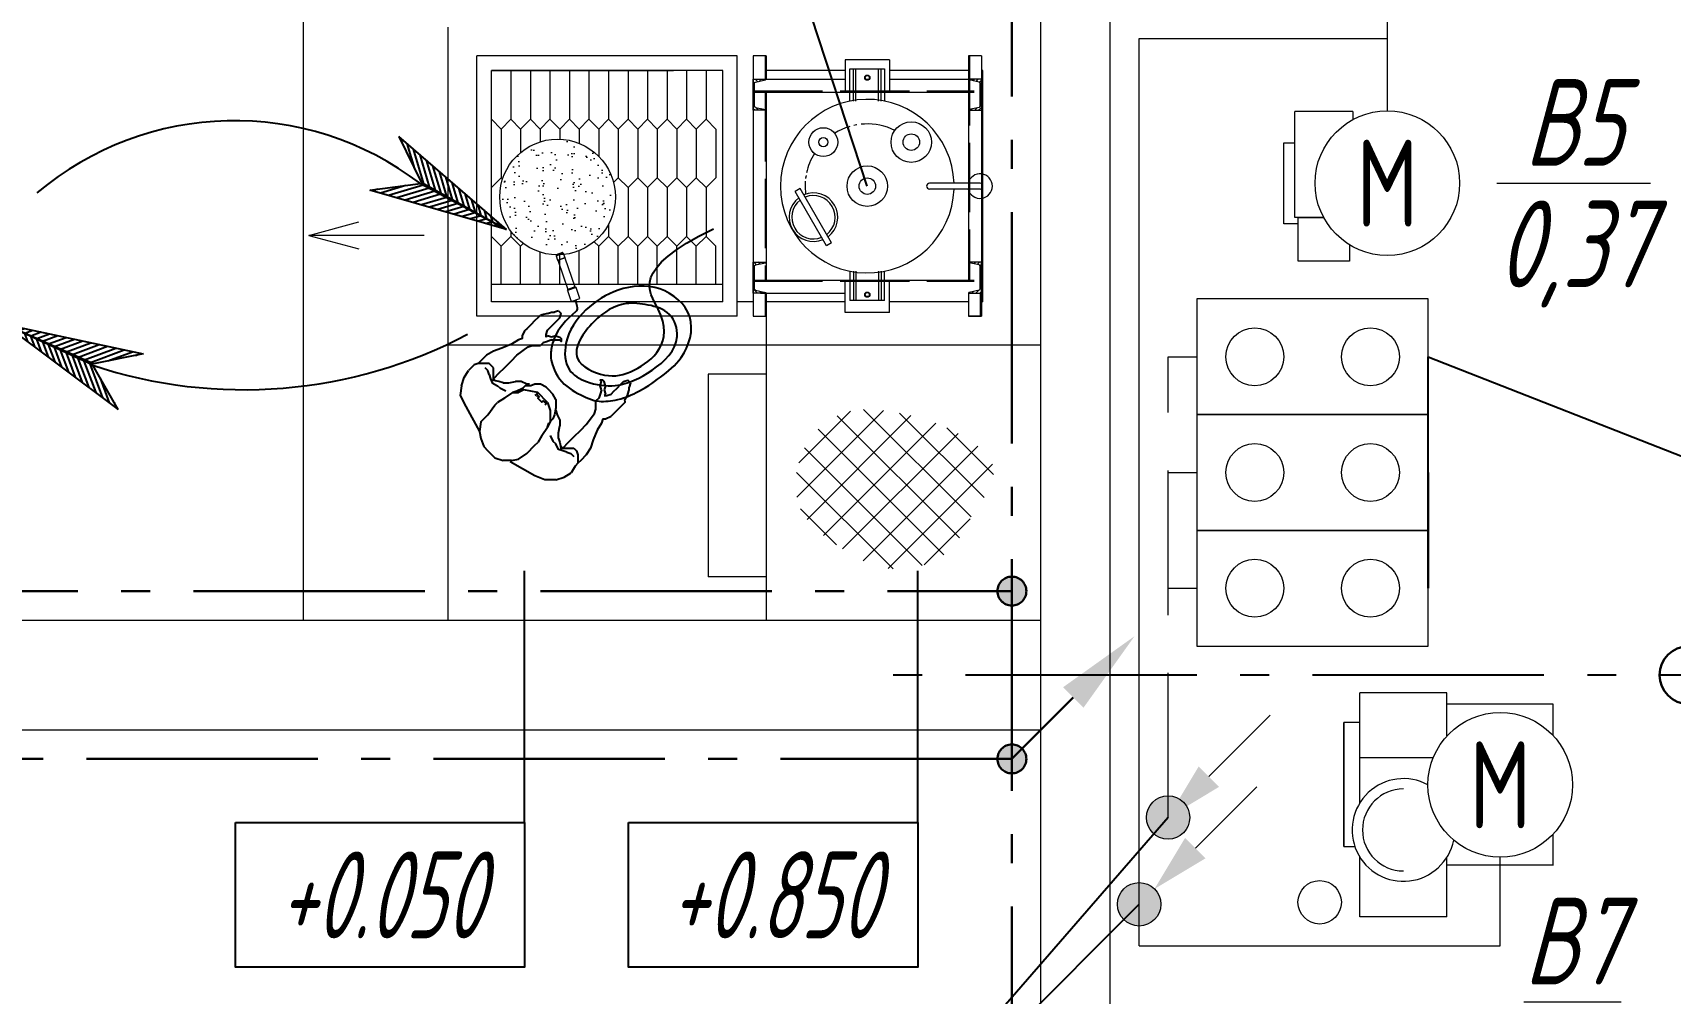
# Model space of a CAD drawing. Header units: millimetres. Extents: x -14296 to 10264, y -13087 to -5602.
# Drawn here: x -2856.8 to -2800.1, y -12731 to -12697.8 of the extents above; entities that cross this region are included whole.
import ezdxf
from ezdxf import colors
from ezdxf.entities.mleader import LeaderData, LeaderLine
from ezdxf.math import Vec2, Vec3

# ---------------------------------------------------------------- set-up
doc = ezdxf.new("R2010")
doc.units = ezdxf.units.MM
for name, pattern in [('ACAD_ISO02W100', [15, 12, -3]), ('ACAD_ISO04W100', [30.5, 24, -3, 0.5, -3]), ('CENTER2', [1.125, 0.75, -0.125, 0.125, -0.125]), ('gost5', [7, 5, -2, 0]), ('gost6', [12, 8, -1.5, 1, -1.5])]:
    doc.linetypes.add(name, pattern=pattern)
for name, color, linetype, lineweight in [('1', 4, 'Continuous', 15), ('Заземление (Сущ)', 6, 'gost6', 25), ('КаБель контрольный (Вновь)', 142, 'gost5', 15), ('КаБель силовой (Вновь)', 1, 'Continuous', 15), ('Линия выноска', 137, 'Continuous', 25), ('Осевая', 4, 'gost6', 25), ('Рамка тонкая', 5, 'Continuous', 25), ('Строительный', 251, 'Continuous', 13), ('Текст', 7, 'Continuous', 20), ('Технологическое', 156, 'Continuous', 18), ('Эл. аппараты (Вновь)', 93, 'Continuous', 15), ('ЭлектрооБорудование (Вновь)', 160, 'Continuous', 15)]:
    doc.layers.add(name, color=color, linetype=linetype, lineweight=lineweight)
for name, color, linetype in [('LAYER_1', 7, 'Continuous'), ('TX', 7, 'Continuous'), ('НОВЫЙ', 7, 'Continuous'), ('орудован', 7, 'Continuous')]:
    doc.layers.add(name, color=color, linetype=linetype)
doc.styles.add('Simplex', font='simplex.shx', dxfattribs={"width": 0.7, "oblique": 15})

# ---------------------------------------------------------------- blocks, each defined once
blk = doc.blocks.new('*X471')
at = {"color": 0, "linetype": 'Continuous'}
for p, q in [((171.944, 557.87), (172.459, 558.386)), ((172.17, 557.872), (172.747, 558.449)), ((172.396, 557.874), (173.034, 558.512)), ((172.623, 557.876), (173.322, 558.575)), ((172.849, 557.878), (173.609, 558.638)), ((173.075, 557.879), (173.897, 558.701)), ((173.302, 557.881), (174.184, 558.764)), ((173.825, 558.18), (174.472, 558.826)), ((174.617, 558.747), (174.759, 558.889)), ((170.133, 557.856), (170.16, 557.882)), ((170.36, 557.858), (170.447, 557.945)), ((170.586, 557.859), (170.735, 558.008)), ((170.812, 557.861), (171.022, 558.071)), ((171.039, 557.863), (171.309, 558.134)), ((171.265, 557.865), (171.597, 558.197)), ((171.491, 557.867), (171.884, 558.26)), ((171.717, 557.868), (172.172, 558.323))]:
    blk.add_line(p, q, dxfattribs=at)
blk = doc.blocks.new('A$C54072D2E')
at = {"layer": 'НОВЫЙ', "color": 3}
for p, q in [((-1.442, 1.063), (-0.001, 0.054)), ((3.373, 0.064), (-1.442, 1.063)), ((3.373, 0.064), (-1.419, -1.041)), ((-1.419, -1.041), (0, 0)), ((-0.001, 0.054), (3.373, 0.064)), ((0, 0), (3.373, 0.064))]:
    blk.add_line(p, q, dxfattribs=at)
at = {"layer": 'НОВЫЙ', "color": 3, "xscale": -1, "rotation": 0.6223394794367199}
blk.add_blockref('*X471', (179.458, -555.912), dxfattribs=at)
at = {"layer": 'НОВЫЙ', "color": 3, "rotation": 180.6223394794367}
blk.add_blockref('*X471', (167.34, 559.733), dxfattribs=at)
blk = doc.blocks.new('A$C123C7DC7')
at = {"color": 3, "linetype": 'Continuous'}
for p, q in [((0, 0), (0, -6.646)), ((0, -6.646), (-0.776, -3.749)), ((0, -6.646), (0.776, -3.749))]:
    blk.add_line(p, q, dxfattribs=at)
blk = doc.blocks.new('A$C5F403785')
h = blk.add_hatch()
h.set_pattern_fill('ANSI31', color=6, scale=10, style=0)
h.set_pattern_definition([(45, (-308.8339, -238.8718), (-0.8838835, 0.8838835), [])])
h.paths.add_polyline_path([(5.6, 13.72, 0.319634), (5.8, 14), (0, 14), (0, 0), (5.8, 0, 0.390499), (5.52, 0.3), (1.19, 1.23, -0.386501), (0.49, 1.93), (0.49, 12.01, -0.315961), (0.96, 12.72)])
at = {"color": 0}
for p, q in [((0, 14), (0, 0)), ((5.8, 14), (0, 14)), ((0.49, 12.01), (0.49, 1.93)), ((0.96, 12.72), (5.52, 13.7)), ((0, 0), (5.8, 0)), ((0.96, 1.28), (5.52, 0.3))]:
    blk.add_line(p, q, dxfattribs=at)
for centre, radius, start, end in [((1.23, 12.03), 0.738, 111.49132, 181.62935), ((5.5, 14), 0.3, 274.88588, 0.2082), ((1.23, 1.97), 0.738, 178.37065, 248.50868), ((5.5, 0), 0.3, 359.7918, 85.11412)]:
    blk.add_arc(centre, radius, start, end, dxfattribs=at)
blk = doc.blocks.new('A$C32520DA1')
at = {"layer": 'орудован', "lineweight": -2, "ltscale": 0.3}
h = blk.add_hatch(dxfattribs=at)
h.set_pattern_fill('ANSI37', color=4, scale=0.25, angle=270, style=0)
h.set_pattern_definition([(45, (345.161, -3272.3488), (0.561266, -0.561266), []), (315, (345.161, -3272.3488), (-0.561266, -0.561266), [])])
edge = h.paths.add_edge_path()
edge.add_spline(control_points=[(2.523, -0.801), (2.284, -1.283), (1.724, -2.411), (-0.452, -2.976), (-2.137, -1.936), (-3.786, -0.666), (-3.556, 1.528), (-1.962, 2.976), (0.065, 2.734), (1.772, 2.213), (3.786, 0.924), (2.929, -0.247), (2.523, -0.801)], knot_values=[0, 0, 0, 0, 1.566566, 3.673336, 5.745346, 7.383422, 9.561681, 11.30499, 13.330467, 15.16078, 17.108533, 18.858869, 18.858869, 18.858869, 18.858869], degree=3, periodic=0)
blk = doc.blocks.new('A$C5F021C0A')
at = {"layer": 'LAYER_1', "color": 3}
for p, q in [((-0.127, 1.376), (0.085, 1.461)), ((0.085, 1.461), (0.254, 1.545)), ((0.254, 1.545), (0.423, 1.588)), ((0.423, 1.588), (0.593, 1.588)), ((0.55, 1.461), (0.677, 1.588)), ((0.635, 1.333), (0.635, 1.418)), ((0.762, 1.588), (0.931, 1.63)), ((1.27, 1.503), (1.439, 1.333)), ((-1.355, 1.164), (-1.27, 1.207)), ((-1.143, 1.291), (-1.016, 1.333)), ((-0.931, 1.376), (-0.847, 1.376)), ((-0.847, 1.376), (-0.72, 1.376)), ((-0.381, 1.291), (-0.296, 1.333)), ((-0.296, 1.333), (-0.127, 1.376)), ((0.127, 1.122), (-0.042, 1.122)), ((0.339, 1.122), (0.127, 1.122)), ((0.508, 1.122), (0.339, 1.122)), ((0.593, 1.207), (0.508, 1.291)), ((0.677, 1.249), (0.635, 1.333)), ((0.635, 0.995), (0.72, 1.122)), ((0.677, 1.08), (0.677, 1.122)), ((1.439, 1.333), (1.524, 1.122)), ((1.524, 1.122), (1.693, 0.529)), ((-1.058, 1.037), (-1.185, 1.037)), ((-0.974, 1.037), (-1.058, 1.037)), ((-0.889, 1.037), (-0.974, 1.037)), ((-0.931, 0.826), (-0.847, 0.868)), ((-0.847, 0.741), (-0.931, 0.698)), ((-0.847, 0.868), (-0.804, 0.952)), ((-0.804, 0.826), (-0.847, 0.741)), ((-0.804, 0.952), (-0.762, 0.952)), ((0.296, 0.656), (0.381, 0.741)), ((0.593, 0.91), (0.635, 0.995)), ((0.169, 0.402), (0.296, 0.487)), ((0.212, 0.445), (0.254, 0.529)), ((0.212, 0.191), (0.296, 0.36)), ((0.254, 0.529), (0.296, 0.656)), ((0.296, 0.487), (0.381, 0.529)), ((0.296, 0.36), (0.381, 0.445)), ((0.381, 0.529), (0.508, 0.529)), ((0.381, 0.445), (0.466, 0.529)), ((0.466, 0.529), (0.593, 0.572)), ((0.804, 0.614), (0.974, 0.656)), ((1.651, 0.529), (1.778, 0.402)), ((0, 0.064), (0, -0.064)), ((0.212, 0.191), (0.254, 0.191)), ((0.254, 0.191), (0.296, 0.191)), ((1.863, -0.106), (1.863, 0.021)), ((0, -0.064), (0.042, -0.19)), ((0.042, -0.19), (0.127, -0.275)), ((0.127, -0.275), (0.212, -0.317)), ((0.254, -0.106), (0.212, -0.106)), ((0.212, -0.317), (0.296, -0.402)), ((0.254, -0.064), (0.296, -0.064)), ((0.254, -0.064), (0.254, -0.106)), ((0.254, -0.106), (0.296, -0.106)), ((0.296, -0.233), (0.381, -0.36)), ((1.693, -0.402), (1.778, -0.275)), ((1.778, -0.275), (1.863, -0.106)), ((-0.847, -0.656), (-0.931, -0.571)), ((-0.931, -0.698), (-0.847, -0.741)), ((-0.804, -0.698), (-0.847, -0.656)), ((0.212, -0.36), (0.254, -0.402)), ((0.254, -0.402), (0.296, -0.529)), ((0.296, -0.402), (0.381, -0.402)), ((0.296, -0.529), (0.381, -0.614)), ((0.381, -0.36), (0.508, -0.402)), ((0.381, -0.402), (0.508, -0.444)), ((0.508, -0.444), (0.593, -0.487)), ((0.804, -0.529), (0.974, -0.571)), ((1.524, -0.995), (1.693, -0.402)), ((-1.355, -1.037), (-1.355, -0.952)), ((-1.355, -1.037), (-1.27, -1.08)), ((-1.058, -0.91), (-1.185, -0.91)), ((-0.974, -0.91), (-1.058, -0.91)), ((-0.889, -0.91), (-0.974, -0.91)), ((-0.847, -0.741), (-0.804, -0.825)), ((-0.804, -0.825), (-0.762, -0.825)), ((0.127, -0.995), (-0.042, -0.995)), ((0.339, -0.995), (0.127, -0.995)), ((0.508, -0.995), (0.339, -0.995)), ((0.593, -0.783), (0.635, -0.868)), ((0.635, -0.868), (0.72, -0.995)), ((0.677, -0.952), (0.677, -0.995)), ((1.439, -1.249), (1.524, -0.995)), ((-1.143, -1.164), (-1.016, -1.249)), ((-0.931, -1.249), (-0.847, -1.249)), ((-0.847, -1.249), (-0.72, -1.249)), ((-0.381, -1.164), (-0.296, -1.206)), ((-0.296, -1.206), (-0.127, -1.249)), ((-0.127, -1.249), (0.085, -1.333)), ((0.085, -1.333), (0.254, -1.418)), ((0.593, -1.08), (0.508, -1.164)), ((0.55, -1.333), (0.677, -1.461)), ((0.677, -1.122), (0.635, -1.206)), ((0.635, -1.206), (0.635, -1.291)), ((1.27, -1.376), (1.439, -1.249)), ((0.254, -1.418), (0.423, -1.461)), ((0.423, -1.461), (0.593, -1.461)), ((0.762, -1.503), (0.931, -1.503))]:
    blk.add_line(p, q, dxfattribs=at)
for points in [[(0.508, 1.291), (0.508, 1.376), (0.55, 1.461)], [(0.593, 1.588), (0.677, 1.588), (0.762, 1.588)], [(1.27, 1.503), (1.101, 1.588), (0.931, 1.63)], [(-1.355, 1.164), (-1.355, 1.122), (-1.355, 1.08)], [(-1.185, 1.037), (-1.27, 1.037), (-1.355, 1.08)], [(-1.143, 1.291), (-1.228, 1.249), (-1.27, 1.207)], [(-0.931, 1.376), (-0.974, 1.376), (-1.016, 1.333)], [(-0.72, 1.376), (-0.593, 1.376), (-0.55, 1.376)], [(-0.381, 1.291), (-0.423, 1.333), (-0.55, 1.376)], [(-0.042, 1.122), (-0.339, 1.08), (-0.423, 1.037), (-0.55, 0.91)], [(0.508, 1.122), (0.677, 1.122), (0.593, 1.207)], [(0.677, 1.249), (0.72, 1.164), (0.762, 1.08), (0.72, 0.952)], [(-0.931, 0.826), (-0.974, 0.741), (-0.974, 0.698)], [(-0.762, 0.952), (-0.804, 0.995), (-0.889, 1.037)], [(-0.804, 0.826), (-0.72, 0.868), (-0.635, 0.91), (-0.55, 0.91)], [(0.593, 0.91), (0.508, 0.826), (0.381, 0.741)], [(0.677, 0.741), (0.72, 0.868), (0.72, 0.952)], [(-0.974, 0.698), (-0.931, 0.656), (-0.931, 0.698)], [(0.042, 0.275), (0.127, 0.36), (0.169, 0.402)], [(0.804, 0.614), (0.593, 0.572), (0.508, 0.529)], [(1.312, 0.656), (1.058, 0.656), (0.974, 0.656)], [(1.651, 0.529), (1.524, 0.614), (1.312, 0.656)], [(1.863, 0.021), (1.863, 0.106), (1.863, 0.233), (1.778, 0.402)], [(0.042, 0.275), (0, 0.148), (0, 0.021)], [(0.212, 0.191), (0.212, -0.106), (0.296, -0.233)], [(0.254, 0.191), (0.254, 0.148), (0.254, 0.106), (0.296, 0.106), (0.296, 0.064)], [(0.296, 0.064), (0.296, 0.021), (0.296, -0.021), (0.254, -0.021), (0.254, -0.064)], [(-0.974, -0.571), (-0.931, -0.529), (-0.931, -0.571)], [(-0.931, -0.698), (-0.974, -0.614), (-0.974, -0.571)], [(-0.804, -0.698), (-0.72, -0.741), (-0.635, -0.783), (-0.55, -0.783)], [(0.593, -0.783), (0.508, -0.698), (0.381, -0.614)], [(0.804, -0.529), (0.593, -0.487), (0.508, -0.402)], [(0.677, -0.614), (0.72, -0.741), (0.72, -0.825)], [(1.312, -0.529), (1.058, -0.571), (0.974, -0.571)], [(1.312, -0.529), (1.524, -0.529), (1.693, -0.402)], [(-1.185, -0.91), (-1.27, -0.91), (-1.355, -0.952)], [(-0.762, -0.825), (-0.804, -0.868), (-0.889, -0.91)], [(-0.042, -0.995), (-0.339, -0.952), (-0.423, -0.91), (-0.55, -0.783)], [(0.508, -0.995), (0.677, -0.995), (0.593, -1.08)], [(0.677, -1.122), (0.72, -1.037), (0.762, -0.952), (0.72, -0.825)], [(-1.143, -1.164), (-1.228, -1.122), (-1.27, -1.08)], [(-0.931, -1.249), (-0.974, -1.249), (-1.016, -1.249)], [(-0.72, -1.249), (-0.593, -1.249), (-0.55, -1.249)], [(-0.381, -1.164), (-0.423, -1.206), (-0.55, -1.249)], [(0.508, -1.164), (0.508, -1.291), (0.55, -1.333)], [(1.27, -1.376), (1.101, -1.461), (0.931, -1.503)], [(0.593, -1.461), (0.677, -1.461), (0.762, -1.503)]]:
    blk.add_lwpolyline(points, dxfattribs=at)
blk = doc.blocks.new('_None')
blk = doc.blocks.new('A$C40A51619')
at = {"layer": 'Заземление (Сущ)', "lineweight": 30}
blk.add_hatch(color=256, dxfattribs=at).paths.add_polyline_path([(1, 0.5, 1), (0, 0.5, 1)])
blk.add_line((2.621, 2.621), (0.5, 0.5), dxfattribs=at)
blk.add_circle((0.5, 0.5), 0.5, dxfattribs=at)
blk.add_solid([(2.975, 2.268), (2.268, 2.975), (4.743, 4.743)], dxfattribs=at)
blk = doc.blocks.new('A$C2C4D244A')
at = {"layer": 'Эл. аппараты (Вновь)'}
for p, q in [((4, 8), (0, 8)), ((0, 8), (0, 0)), ((4, 0), (4, 8)), ((0, 0), (4, 0))]:
    blk.add_line(p, q, dxfattribs=at)
for centre in [(2, 6), (2, 2)]:
    blk.add_circle(centre, 1, dxfattribs=at)

msp = doc.modelspace()

# ---------------------------------------------------------------- hatches: boundary and pattern name
at = {"layer": 'Заземление (Сущ)', "lineweight": 30}
for points in [[(-2822.40898, -12717.07393, 1), (-2823.40898, -12717.07393, 1)], [(-2822.40898, -12722.87393, 1), (-2823.40898, -12722.87393, 1)]]:
    msp.add_hatch(color=256, dxfattribs=at).paths.add_polyline_path(points)
at = {"layer": 'КаБель контрольный (Вновь)', "linetype": 'ByBlock'}
msp.add_hatch(color=256, dxfattribs=at).paths.add_polyline_path([(-2818.25898, -12724.89951, 1), (-2816.75898, -12724.89951, 1)])
at = {"layer": 'КаБель силовой (Вновь)'}
msp.add_hatch(color=256, dxfattribs=at).paths.add_polyline_path([(-2819.25898, -12727.89951, 1), (-2817.75898, -12727.89951, 1)])
at = {"layer": 'Технологическое'}
h = msp.add_hatch(dxfattribs=at)
h.set_pattern_fill('AR-SAND', color=256, scale=0.015, angle=-45)
h.set_pattern_definition([(352.5, (-3563.7362, -12472.7977), (0.50213023, 0.536072), [0, -0.57912, 0, -0.6477, 0, -0.619125]), (322.5, (-3563.7362, -12472.7977), (1.2370993, 0.2835164), [0, -0.31242, 0, -0.52197, 0, -0.200025]), (282.5, (-3564.0676, -12472.4663), (0.84049847, -0.83744974), [0, -0.1905, 0, -0.6858, 0, -0.89535]), (272.5, (-3564.0676, -12472.4663), (1.0463262, -0.5734217), [0, -0.09525, 0, -0.44958, 0, -0.51435])])
h.paths.add_polyline_path([(-2840.03465, -12702.03687, 1), (-2837.20622, -12704.8653, 1)])

# ---------------------------------------------------------------- linework, layer by layer
at = {"layer": 'TX', "color": 3}
msp.add_open_spline([(-2837.99945, -12707.01119), (-2837.91341, -12707.35307), (-2838.31105, -12707.6647), (-2838.68072, -12708.09193), (-2838.82519, -12708.61667), (-2838.89291, -12709.06635), (-2838.54456, -12709.92813), (-2837.69562, -12710.36669), (-2837.21229, -12710.54148), (-2836.58647, -12710.49603), (-2835.81443, -12710.21056), (-2835.05597, -12709.68966), (-2834.17014, -12708.97332), (-2833.75172, -12707.50851), (-2835.05629, -12706.42524), (-2836.52286, -12706.551), (-2837.71009, -12707.29519), (-2838.41445, -12708.31465), (-2838.36611, -12709.45017), (-2837.53996, -12709.92564), (-2836.48275, -12710.05762), (-2835.31238, -12709.50998), (-2834.28973, -12708.54752), (-2834.65892, -12707.39754), (-2835.47563, -12707.16489), (-2836.43989, -12707.0581), (-2837.41583, -12707.66192), (-2838.36188, -12709.0666), (-2836.94358, -12709.73174), (-2835.88086, -12709.52933), (-2834.12909, -12708.16682), (-2836.13456, -12705.95912), (-2833.22661, -12704.55335)], degree=3, knots=[3.68467583, 3.68467583, 3.68467583, 3.68467583, 4.78245389, 15.48729854, 18.82681444, 20.80798007, 22.68418532, 24.22897104, 25.10796032, 26.44817471, 27.98560712, 29.97224349, 31.94414398, 34.82130835, 37.64291635, 40.52392554, 43.14536242, 45.85398065, 47.6716696, 49.11365704, 51.12628383, 53.87478753, 56.77987271, 58.40387502, 60.02375108, 61.53464331, 64.10159847, 66.87196941, 69.07230508, 71.17696867, 74.44371027, 76.14375548, 76.14375548, 76.14375548, 76.14375548], dxfattribs=at)
at = {"layer": 'Заземление (Сущ)', "lineweight": 30}
for p, q in [((-2822.90898, -12631.97393), (-2822.90898, -12809.37393)), ((-2947.20898, -12717.07393), (-2822.90898, -12717.07393)), ((-2822.90898, -12722.87393), (-2947.20898, -12722.87393))]:
    msp.add_line(p, q, dxfattribs=at)
for centre in [(-2822.90898, -12717.07393), (-2822.90898, -12722.87393)]:
    msp.add_circle(centre, 0.5, dxfattribs=at)
at = {"layer": 'Заземление (Сущ)', "linetype": 'ByBlock', "lineweight": 30}
msp.add_circle((-2799.50898, -12719.97393), 1, dxfattribs=at)
at = {"layer": 'КаБель контрольный (Вновь)'}
for p, q in [((-2817.50898, -12708.97393), (-2816.50898, -12708.97393)), ((-2817.50898, -12724.89951), (-2817.50898, -12708.97393)), ((-2817.50898, -12712.97393), (-2816.50898, -12712.97393)), ((-2817.50898, -12716.97393), (-2816.50898, -12716.97393))]:
    msp.add_line(p, q, dxfattribs=at)
at = {"layer": 'КаБель контрольный (Вновь)', "linetype": 'ByBlock'}
msp.add_line((-2816.09477, -12723.4853), (-2813.97345, -12721.36398), dxfattribs=at)
msp.add_circle((-2817.50898, -12724.89951), 0.75, dxfattribs=at)
msp.add_solid([(-2815.74121, -12723.83885), (-2816.44832, -12723.13174), (-2817.50898, -12724.89951)], dxfattribs=at)
at = {"layer": 'КаБель силовой (Вновь)'}
for p, q in [((-2809.92404, -12700.47282), (-2809.92404, -12695.47282)), ((-2818.50898, -12729.33029), (-2818.50898, -12697.97282)), ((-2818.50898, -12697.97282), (-2809.92404, -12697.97282)), ((-2816.56444, -12725.95497), (-2814.44312, -12723.83365)), ((-2806.02083, -12729.33029), (-2806.02083, -12726.26951)), ((-2818.50898, -12729.33029), (-2806.02083, -12729.33029))]:
    msp.add_line(p, q, dxfattribs=at)
for centre in [(-2812.2649, -12727.83029), (-2818.50898, -12727.89951)]:
    msp.add_circle(centre, 0.75, dxfattribs=at)
msp.add_solid([(-2816.21088, -12726.30852), (-2816.91799, -12725.60141), (-2817.97865, -12727.36918)], dxfattribs=at)
at = {"layer": 'Линия выноска'}
for p, q in [((-2839.75964, -12725.07393), (-2839.75964, -12716.37615)), ((-2826.16466, -12725.07393), (-2826.16466, -12716.37615)), ((-2817.50898, -12724.89951), (-2830.70657, -12740.0971)), ((-2830.70657, -12740.0971), (-2818.50898, -12727.89951))]:
    msp.add_line(p, q, dxfattribs=at)
at = {"layer": 'НОВЫЙ', "color": 3}
for centre, radius, start, end in [((-2849.79162, -12711.41661), 10.60025, 52.655779, 130.121856), ((-2849.47197, -12693.56191), 16.55055, 251.596599, 297.877359)]:
    msp.add_arc(centre, radius, start, end, dxfattribs=at)
at = {"layer": 'Осевая'}
msp.add_line((-2756.50898, -12719.97393), (-2827.30898, -12719.97393), dxfattribs=at)
at = {"layer": 'Рамка тонкая'}
for points in [[(-2849.75964, -12725.07393), (-2839.75964, -12725.07393), (-2839.75964, -12730.07393), (-2849.75964, -12730.07393)], [(-2836.16466, -12725.07393), (-2826.16466, -12725.07393), (-2826.16466, -12730.07393), (-2836.16466, -12730.07393)]]:
    msp.add_lwpolyline(points, close=True, dxfattribs=at)
at = {"layer": 'Строительный'}
for p, q in [((-2821.90898, -12812.77393), (-2821.90898, -12684.88466)), ((-2819.50898, -12812.77393), (-2819.50898, -12684.88466)), ((-2847.40898, -12718.07393), (-2847.40898, -12692.57581)), ((-2842.40898, -12718.07393), (-2842.40898, -12697.57581)), ((-2831.40892, -12707.57581), (-2831.40892, -12718.07393)), ((-2821.90898, -12708.57581), (-2842.40898, -12708.57581)), ((-2831.40892, -12709.57581), (-2833.40892, -12709.57581)), ((-2833.40892, -12709.57581), (-2833.40892, -12716.57581)), ((-2831.40892, -12716.57581), (-2833.40892, -12716.57581)), ((-2942.40898, -12718.07393), (-2821.90898, -12718.07393)), ((-2942.40898, -12721.87393), (-2821.90898, -12721.87393))]:
    msp.add_line(p, q, dxfattribs=at)
at = {"layer": 'Технологическое'}
for p, q in [((-2841.40898, -12707.57581), (-2841.40898, -12698.57581)), ((-2832.40898, -12698.57581), (-2841.40898, -12698.57581)), ((-2832.40898, -12707.57581), (-2832.40898, -12698.57581)), ((-2831.40892, -12698.57581), (-2831.40892, -12699.37938)), ((-2824.40904, -12698.57581), (-2824.40904, -12706.32836)), ((-2840.90898, -12707.07581), (-2840.90898, -12699.07581)), ((-2832.90898, -12699.07581), (-2840.90898, -12699.07581)), ((-2840.90898, -12699.07581), (-2834.60541, -12699.07581)), ((-2840.90898, -12706.46867), (-2840.90898, -12699.07581)), ((-2840.23398, -12699.07581), (-2840.23398, -12700.76331)), ((-2839.55898, -12699.07581), (-2839.55898, -12700.76331)), ((-2838.88398, -12699.07581), (-2838.88398, -12700.76331)), ((-2838.20898, -12699.07581), (-2838.20898, -12700.76331)), ((-2837.53398, -12699.07581), (-2837.53398, -12700.76331)), ((-2836.85898, -12699.07581), (-2836.85898, -12700.76331)), ((-2836.18398, -12699.07581), (-2836.18398, -12700.76331)), ((-2835.50898, -12699.07581), (-2835.50898, -12700.76331)), ((-2834.83398, -12699.07581), (-2834.83398, -12700.76331)), ((-2834.15898, -12699.07581), (-2834.15898, -12700.76331)), ((-2833.48398, -12699.07581), (-2833.48398, -12700.76331)), ((-2832.90898, -12707.07581), (-2832.90898, -12699.07581)), ((-2828.67429, -12699.07581), (-2831.40892, -12699.07581)), ((-2828.50898, -12700.13642), (-2828.50898, -12699.02581)), ((-2828.50898, -12699.02581), (-2827.30898, -12699.02581)), ((-2828.39196, -12700.13642), (-2828.39196, -12699.02581)), ((-2828.30094, -12700.13642), (-2828.30094, -12699.02581)), ((-2827.51702, -12700.13642), (-2827.51702, -12699.02581)), ((-2827.426, -12700.13642), (-2827.426, -12699.02581)), ((-2827.30898, -12699.02581), (-2827.30898, -12700.13642)), ((-2824.37155, -12699.07581), (-2827.14367, -12699.07581)), ((-2823.90898, -12707.07581), (-2823.90898, -12699.07581)), ((-2831.8528, -12699.82326), (-2824.21255, -12699.82326)), ((-2831.40892, -12699.82326), (-2831.40892, -12706.32836)), ((-2840.90898, -12700.76331), (-2840.57148, -12701.10081)), ((-2840.23398, -12700.76331), (-2840.57148, -12701.10081)), ((-2840.23398, -12700.76331), (-2839.89648, -12701.10081)), ((-2839.55898, -12700.76331), (-2839.89648, -12701.10081)), ((-2839.55898, -12700.76331), (-2839.22148, -12701.10081)), ((-2838.88398, -12700.76331), (-2839.22148, -12701.10081)), ((-2838.88398, -12700.76331), (-2838.54648, -12701.10081)), ((-2838.20898, -12700.76331), (-2838.54648, -12701.10081)), ((-2838.20898, -12700.76331), (-2837.87148, -12701.10081)), ((-2837.53398, -12700.76331), (-2837.87148, -12701.10081)), ((-2837.53398, -12700.76331), (-2837.19648, -12701.10081)), ((-2836.85898, -12700.76331), (-2837.19648, -12701.10081)), ((-2836.85898, -12700.76331), (-2836.52148, -12701.10081)), ((-2836.18398, -12700.76331), (-2836.52148, -12701.10081)), ((-2836.18398, -12700.76331), (-2835.84648, -12701.10081)), ((-2835.50898, -12700.76331), (-2835.84648, -12701.10081)), ((-2835.50898, -12700.76331), (-2835.17148, -12701.10081)), ((-2834.83398, -12700.76331), (-2835.17148, -12701.10081)), ((-2834.83398, -12700.76331), (-2834.49648, -12701.10081)), ((-2834.15898, -12700.76331), (-2834.49648, -12701.10081)), ((-2834.15898, -12700.76331), (-2833.82148, -12701.10081)), ((-2833.48398, -12700.76331), (-2833.82148, -12701.10081)), ((-2833.48398, -12700.76331), (-2833.14648, -12701.10081)), ((-2840.57148, -12701.10081), (-2840.57148, -12702.78831)), ((-2839.89648, -12701.10081), (-2839.89648, -12701.91104)), ((-2839.22148, -12701.10081), (-2839.22148, -12701.54353)), ((-2838.54648, -12701.10081), (-2838.54648, -12701.45245)), ((-2837.87148, -12701.10081), (-2837.87148, -12701.59661)), ((-2837.19648, -12701.10081), (-2837.19648, -12702.04668)), ((-2836.52148, -12701.10081), (-2836.52148, -12702.78831)), ((-2835.84648, -12701.10081), (-2835.84648, -12702.78831)), ((-2835.17148, -12701.10081), (-2835.17148, -12702.78831)), ((-2834.49648, -12701.10081), (-2834.49648, -12702.78831)), ((-2833.82148, -12701.10081), (-2833.82148, -12702.78831)), ((-2833.14648, -12701.10081), (-2833.14648, -12702.78831)), ((-2840.90898, -12703.12581), (-2840.57148, -12702.78831)), ((-2840.52358, -12702.83621), (-2840.57148, -12702.78831)), ((-2836.68401, -12702.95084), (-2836.52148, -12702.78831)), ((-2836.18398, -12703.12581), (-2836.52148, -12702.78831)), ((-2835.84648, -12702.78831), (-2836.18398, -12703.12581)), ((-2836.18398, -12703.12581), (-2836.18398, -12704.81331)), ((-2835.84648, -12702.78831), (-2835.50898, -12703.12581)), ((-2835.17148, -12702.78831), (-2835.50898, -12703.12581)), ((-2835.50898, -12703.12581), (-2835.50898, -12704.81331)), ((-2835.17148, -12702.78831), (-2834.83398, -12703.12581)), ((-2835.17148, -12702.78831), (-2834.83398, -12703.12581)), ((-2834.49648, -12702.78831), (-2834.83398, -12703.12581)), ((-2834.83398, -12703.12581), (-2834.83398, -12704.81331)), ((-2834.49648, -12702.78831), (-2834.15898, -12703.12581)), ((-2833.82148, -12702.78831), (-2834.15898, -12703.12581)), ((-2834.15898, -12703.12581), (-2834.15898, -12704.81331)), ((-2833.82148, -12702.78831), (-2833.48398, -12703.12581)), ((-2833.14648, -12702.78831), (-2833.48398, -12703.12581)), ((-2833.48398, -12703.12581), (-2833.48398, -12704.81331)), ((-2830.22613, -12703.16171), (-2830.39992, -12703.26205)), ((-2829.31574, -12705.13991), (-2830.39992, -12703.26205)), ((-2829.14195, -12705.03957), (-2830.22613, -12703.16171)), ((-2824.00898, -12702.97581), (-2825.75898, -12702.97581)), ((-2824.00898, -12703.17581), (-2825.75898, -12703.17581)), ((-2836.85898, -12704.39832), (-2836.85898, -12704.81331)), ((-2840.57148, -12705.15081), (-2840.90898, -12704.81331)), ((-2840.57148, -12705.15081), (-2840.23398, -12704.81331)), ((-2840.23398, -12704.63281), (-2840.23398, -12704.81331)), ((-2839.89648, -12705.15081), (-2840.23398, -12704.81331)), ((-2837.19648, -12705.15081), (-2837.35085, -12704.99644)), ((-2837.19648, -12705.15081), (-2836.85898, -12704.81331)), ((-2836.52148, -12705.15081), (-2836.85898, -12704.81331)), ((-2836.52148, -12705.15081), (-2836.18398, -12704.81331)), ((-2835.84648, -12705.15081), (-2836.18398, -12704.81331)), ((-2835.84648, -12705.15081), (-2835.50898, -12704.81331)), ((-2835.17148, -12705.15081), (-2835.50898, -12704.81331)), ((-2835.17148, -12705.15081), (-2834.83398, -12704.81331)), ((-2835.17148, -12705.15081), (-2834.83398, -12704.81331)), ((-2834.49648, -12705.15081), (-2834.83398, -12704.81331)), ((-2834.49648, -12705.15081), (-2834.15898, -12704.81331)), ((-2833.82148, -12705.15081), (-2834.15898, -12704.81331)), ((-2833.82148, -12705.15081), (-2833.48398, -12704.81331)), ((-2833.14648, -12705.15081), (-2833.48398, -12704.81331)), ((-2840.57148, -12706.46867), (-2840.57148, -12705.15081)), ((-2839.89648, -12705.15081), (-2839.80685, -12705.06118)), ((-2839.89648, -12706.46867), (-2839.89648, -12705.15081)), ((-2839.22148, -12706.46867), (-2839.22148, -12705.35863)), ((-2838.67056, -12705.4803), (-2838.42489, -12705.3947)), ((-2838.61911, -12705.6323), (-2838.37075, -12705.54577)), ((-2838.61239, -12705.63943), (-2838.37159, -12705.55553)), ((-2838.54648, -12706.46867), (-2838.54648, -12705.44971)), ((-2837.87148, -12706.46867), (-2837.87148, -12705.30555)), ((-2837.19648, -12706.46867), (-2837.19648, -12705.15081)), ((-2836.52148, -12706.46867), (-2836.52148, -12705.15081)), ((-2835.84648, -12706.46867), (-2835.84648, -12705.15081)), ((-2835.17148, -12706.46867), (-2835.17148, -12705.15081)), ((-2834.49648, -12706.46867), (-2834.49648, -12705.15081)), ((-2833.82148, -12706.46867), (-2833.82148, -12705.15081)), ((-2833.14648, -12706.46867), (-2833.14648, -12705.15081)), ((-2829.14195, -12705.03957), (-2829.31574, -12705.13991)), ((-2828.50898, -12706.0152), (-2828.50898, -12707.02581)), ((-2828.39196, -12706.0152), (-2828.39196, -12707.02581)), ((-2828.30094, -12706.0152), (-2828.30094, -12707.02581)), ((-2827.51702, -12706.0152), (-2827.51702, -12707.02581)), ((-2827.426, -12706.0152), (-2827.426, -12707.02581)), ((-2827.30898, -12707.02581), (-2827.30898, -12706.0152)), ((-2840.90898, -12706.46867), (-2832.90898, -12706.46867)), ((-2837.97996, -12706.58082), (-2838.28215, -12706.6861)), ((-2838.02134, -12706.56082), (-2838.26208, -12706.6449)), ((-2831.8528, -12706.32836), (-2824.21255, -12706.32836)), ((-2832.90898, -12707.07581), (-2840.90898, -12707.07581)), ((-2831.8528, -12707.07581), (-2832.40898, -12707.07581)), ((-2831.40892, -12706.77224), (-2831.40892, -12707.57581)), ((-2828.67429, -12707.07581), (-2831.40892, -12707.07581)), ((-2827.30898, -12707.02581), (-2828.50898, -12707.02581)), ((-2824.40904, -12707.07581), (-2827.14367, -12707.07581)), ((-2823.96516, -12706.77224), (-2823.96516, -12707.57581)), ((-2832.40898, -12707.57581), (-2841.40898, -12707.57581))]:
    msp.add_line(p, q, dxfattribs=at)
at = {"layer": 'Технологическое', "ltscale": 0.5}
for p, q in [((-2831.40892, -12698.57581), (-2831.8528, -12698.57581)), ((-2831.8528, -12698.57581), (-2831.8528, -12707.57581)), ((-2823.96516, -12698.57581), (-2824.40904, -12698.57581)), ((-2824.40904, -12698.57581), (-2824.40904, -12706.32836)), ((-2823.96516, -12698.57581), (-2823.96516, -12707.07581)), ((-2831.60541, -12699.37938), (-2828.67429, -12699.37938)), ((-2827.14367, -12699.37938), (-2824.21255, -12699.37938)), ((-2831.60541, -12706.77224), (-2828.67429, -12706.77224)), ((-2831.8528, -12707.57581), (-2831.40892, -12707.57581)), ((-2823.96516, -12707.57581), (-2824.40904, -12707.57581)), ((-2824.40904, -12707.57581), (-2823.96516, -12707.57581))]:
    msp.add_line(p, q, dxfattribs=at)
at = {"layer": 'Технологическое', "linetype": 'ACAD_ISO02W100', "ltscale": 0.2}
for p, q in [((-2831.44641, -12698.57581), (-2831.44641, -12699.37938)), ((-2824.37155, -12698.57581), (-2824.37155, -12706.32836)), ((-2831.8528, -12699.78577), (-2824.21255, -12699.78577)), ((-2831.44641, -12699.82326), (-2831.44641, -12706.32836)), ((-2831.8528, -12706.36585), (-2824.21255, -12706.36585)), ((-2831.44641, -12706.77224), (-2831.44641, -12707.57581)), ((-2824.40904, -12706.77224), (-2824.40904, -12707.57581)), ((-2824.00265, -12706.77224), (-2824.00265, -12707.57581))]:
    msp.add_line(p, q, dxfattribs=at)
at = {"layer": 'Технологическое', "linetype": 'CENTER2', "ltscale": 10}
for p, q in [((-2828.67429, -12698.71357), (-2828.67429, -12699.82326)), ((-2827.14367, -12698.71357), (-2828.67429, -12698.71357)), ((-2827.14367, -12698.71357), (-2827.14367, -12699.82326)), ((-2828.67429, -12707.43806), (-2828.67429, -12706.32836)), ((-2827.14367, -12707.43806), (-2827.14367, -12706.32836)), ((-2827.14367, -12707.43806), (-2828.67429, -12707.43806))]:
    msp.add_line(p, q, dxfattribs=at)
at = {"layer": 'Технологическое', "linetype": 'Continuous'}
for p, q in [((-2823.90898, -12699.07581), (-2823.96516, -12699.07581)), ((-2838.6741, -12705.45073), (-2838.67195, -12705.48003)), ((-2838.67163, -12705.48156), (-2838.61911, -12705.6323)), ((-2838.44743, -12705.36704), (-2838.67009, -12705.44462)), ((-2838.44049, -12705.36934), (-2838.42397, -12705.39363)), ((-2838.42327, -12705.39503), (-2838.37075, -12705.54577)), ((-2838.37159, -12705.55553), (-2838.02134, -12706.56082)), ((-2838.61239, -12705.63943), (-2838.26208, -12706.6449)), ((-2838.26208, -12706.6449), (-2838.28335, -12706.68857)), ((-2838.28215, -12706.6861), (-2838.15055, -12707.06383)), ((-2838.02134, -12706.56082), (-2837.97996, -12706.58082)), ((-2837.84836, -12706.95855), (-2837.97996, -12706.58082)), ((-2838.15055, -12707.06383), (-2837.84836, -12706.95855)), ((-2823.90898, -12707.07581), (-2823.96516, -12707.07581))]:
    msp.add_line(p, q, dxfattribs=at)
at = {"layer": 'Технологическое', "color": 128, "ltscale": 10}
for p, q in [((-2813.11911, -12704.16282), (-2813.11911, -12700.49782)), ((-2811.11911, -12700.49782), (-2811.11911, -12700.77695)), ((-2813.50911, -12704.37393), (-2813.50911, -12701.57393)), ((-2813.50911, -12701.57393), (-2813.11911, -12701.57393)), ((-2813.00911, -12704.37393), (-2813.50911, -12704.37393)), ((-2812.12266, -12704.16282), (-2813.11911, -12704.16282)), ((-2813.00911, -12704.16282), (-2812.12266, -12704.16282)), ((-2813.00911, -12705.67282), (-2813.00911, -12704.16282)), ((-2811.22911, -12705.10514), (-2811.22911, -12705.67282)), ((-2811.22911, -12705.67282), (-2813.00911, -12705.67282)), ((-2807.86215, -12720.58629), (-2810.87505, -12720.58629)), ((-2810.87505, -12724.39075), (-2810.87505, -12720.58629)), ((-2807.86215, -12722.0785), (-2807.86215, -12720.58629)), ((-2804.18915, -12720.97923), (-2807.86215, -12720.98559)), ((-2804.18915, -12722.06805), (-2804.18915, -12720.97923)), ((-2811.43306, -12725.89986), (-2811.43306, -12721.61479)), ((-2810.87505, -12721.61479), (-2811.43306, -12721.61479)), ((-2811.43306, -12721.61479), (-2811.43306, -12725.89986)), ((-2810.87505, -12724.39075), (-2810.87505, -12721.61479)), ((-2808.34036, -12722.83689), (-2810.87505, -12722.83689)), ((-2811.43306, -12725.89986), (-2811.04947, -12725.89986)), ((-2804.18915, -12726.55979), (-2804.18915, -12725.47097)), ((-2810.87505, -12728.33029), (-2810.87505, -12726.26823)), ((-2807.86215, -12728.33029), (-2807.86215, -12726.26823)), ((-2804.18915, -12726.55159), (-2807.86215, -12726.55159)), ((-2807.86215, -12728.33029), (-2810.87505, -12728.33029))]:
    msp.add_line(p, q, dxfattribs=at)
at = {"layer": 'Технологическое', "color": 128}
msp.add_line((-2811.11911, -12700.49782), (-2813.11911, -12700.49782), dxfattribs=at)
at = {"layer": 'Технологическое'}
for centre, radius in [((-2827.90898, -12699.32581), 0.09), ((-2829.42926, -12701.55553), 0.5), ((-2826.3887, -12701.55553), 0.7), ((-2838.62044, -12703.45108), 2), ((-2829.42926, -12701.55553), 0.16), ((-2826.3887, -12701.55553), 0.285), ((-2827.90898, -12703.07581), 0.7), ((-2827.90898, -12703.07581), 0.285), ((-2827.90898, -12706.82581), 0.09)]:
    msp.add_circle(centre, radius, dxfattribs=at)
at = {"layer": 'Технологическое', "ltscale": 0.5}
for centre in [(-2827.90898, -12699.32581), (-2827.90898, -12706.82581)]:
    msp.add_circle(centre, 0.06888, dxfattribs=at)
at = {"layer": 'Технологическое'}
for centre, radius, start, end in [((-2827.90898, -12703.07581), 3, 1.910213, 358.089787), ((-2827.90898, -12703.07581), 3, 1.910213, 358.089787), ((-2824.00898, -12703.07581), 0.42426, 193.633022, 166.366978), ((-2829.77094, -12704.15081), 0.84038, 306.857264, 113.142736), ((-2825.75898, -12703.07581), 0.1, 90, 270), ((-2824.00898, -12703.07581), 0.1, 270, 90), ((-2829.77094, -12704.15081), 0.84038, 126.857264, 293.142736), ((-2829.77094, -12704.15081), 0.75, 127.6883, 292.3117), ((-2829.77094, -12704.15081), 0.75, 307.6883, 112.3117)]:
    msp.add_arc(centre, radius, start, end, dxfattribs=at)
at = {"layer": 'Технологическое', "linetype": 'ACAD_ISO04W100', "ltscale": 0.05}
msp.add_arc((-2827.90898, -12703.07581), 2.15, 63.737831, 121.645189, dxfattribs=at)
at = {"layer": 'Технологическое', "linetype": 'ACAD_ISO04W100', "ltscale": 0.03}
msp.add_arc((-2827.90898, -12703.07581), 2.15, 148.354811, 187.459565, dxfattribs=at)
at = {"layer": 'Технологическое', "linetype": 'Continuous'}
for centre, radius, start, end in [((-2838.69484, -12705.45503), 0.021, 4.208323, 4.208323), ((-2838.66812, -12705.45029), 0.006, 109.208323, 184.208323), ((-2838.66596, -12705.47959), 0.006, 184.208323, 199.208323), ((-2838.66596, -12705.47959), 0.006, 184.208323, 199.208323), ((-2838.44545, -12705.37271), 0.006, 34.208323, 109.208323), ((-2838.42894, -12705.39701), 0.006, 19.208323, 34.208323), ((-2838.40069, -12705.47807), 0.006, 19.208323, 23.497476), ((-2838.36592, -12705.55356), 0.006, 151.018637, 199.208323), ((-2838.37642, -12705.54774), 0.006, 331.018637, 19.208323), ((-2838.61345, -12705.63032), 0.006, 199.208323, 247.398008), ((-2838.61806, -12705.6414), 0.006, 19.208323, 67.398008)]:
    msp.add_arc(centre, radius, start, end, dxfattribs=at)
at = {"layer": 'Технологическое', "color": 128, "ltscale": 10}
for radius, start, end in [(1.775, 61.469947, 348.498706), (1.41655, 90, 270)]:
    msp.add_arc((-2809.3686, -12725.32949), radius, start, end, dxfattribs=at)
at = {"layer": 'ЭлектрооБорудование (Вновь)'}
for centre in [(-2809.92404, -12702.97282), (-2806.02083, -12723.76951)]:
    msp.add_circle(centre, 2.5, dxfattribs=at)

# ---------------------------------------------------------------- block references
at = {"layer": '1', "color": 3, "xscale": 0.6, "yscale": 0.6, "zscale": 0.6, "rotation": 270}
msp.add_blockref('A$C123C7DC7', (-2843.23901, -12704.77648), dxfattribs=at)
at = {"layer": 'НОВЫЙ', "color": 4, "rotation": 330.9918479317504}
msp.add_blockref('A$C54072D2E', (-2843.36149, -12702.98935), dxfattribs=at)
at = {"layer": 'НОВЫЙ', "color": 4, "xscale": -1, "rotation": 336.1228133337809}
msp.add_blockref('A$C54072D2E', (-2854.69707, -12709.26602), dxfattribs=at)
at = {"layer": 'НОВЫЙ', "color": 4, "xscale": 1.6, "yscale": 1.6, "zscale": 1.6, "rotation": 224.9999999999998}
msp.add_blockref('A$C5F021C0A', (-2838.94611, -12710.09301), dxfattribs=at)
at = {"layer": 'Строительный'}
for name, p in [('A$C32520DA1', (-2826.79364, -12713.60668)), ('A$C40A51619', (-2823.40897, -12723.37393))]:
    msp.add_blockref(name, p, dxfattribs=at)
at = {"layer": 'Технологическое', "ltscale": 0.5, "extrusion": (0, 0, -1), "xscale": 0.0765306000000174, "yscale": 0.0765306000000174, "zscale": -0.0765306000000174, "rotation": 180}
for p in [(2831.8528, -12699.37938), (2831.8528, -12705.70081)]:
    msp.add_blockref('A$C5F403785', p, dxfattribs=at)
at = {"layer": 'Технологическое', "ltscale": 0.5, "xscale": 0.0765306000000174, "yscale": 0.0765306000000174, "zscale": 0.0765306000000174, "rotation": 180.0000000000008}
for p in [(-2823.96516, -12699.37938), (-2823.96516, -12705.70081)]:
    msp.add_blockref('A$C5F403785', p, dxfattribs=at)
at = {"layer": 'Эл. аппараты (Вновь)', "rotation": 90}
for p in [(-2808.50898, -12710.97391), (-2808.50898, -12714.97391), (-2808.50898, -12718.97391)]:
    msp.add_blockref('A$C2C4D244A', p, dxfattribs=at)

# ---------------------------------------------------------------- texts
at = {"layer": 'Текст', "char_height": 3, "attachment_point": 5, "style": 'Simplex'}
for s, insert, width in [('\\A1;\\SВ5/0,37;', (-2803.47911, -12702.97282), 4.9055162), ('{\\W0.6;+0.050}', (-2844.75964, -12727.57393), 10), ('{\\W0.6;+0.850}', (-2831.16466, -12727.57393), 10), ('\\A1;\\SВ7/1,1;', (-2803.52083, -12731.26951), 4.9055162)]:
    msp.add_mtext(s, dxfattribs=dict(at, insert=insert, width=width))
at = {"layer": 'ЭлектрооБорудование (Вновь)', "char_height": 3, "width": 6.7817159, "attachment_point": 5, "style": 'Simplex'}
for insert in [(-2809.92404, -12702.97282), (-2806.02083, -12723.76951)]:
    msp.add_mtext('{\\Q0;М}', dxfattribs=dict(at, insert=insert))

# ---------------------------------------------------------------- leaders
at = {"layer": 'Линия выноска'}
ml = msp.add_multileader_mtext('Standard', dxfattribs=at)
ml.set_content('{\\W0.7;28(С)}', color=2, style='Simplex')
ml.set_leader_properties()
ml.set_arrow_properties(name='NONE')
ml.build(insert=Vec2(0, 0))
ml.multileader.update_dxf_attribs({"text_left_attachment_type": 6, "text_right_attachment_type": 6, "dogleg_length": 0})
ctx = ml.context
ctx.base_point, ctx.char_height, ctx.plane_origin = Vec3(-2844.73305, -12690.25112), 3, Vec3(-2749.98251, -12732.43945)
ctx.left_attachment, ctx.right_attachment, ctx.text_align_type = 6, 6, 1
notes = []
notes.append((ctx, [(0, (1, 1, 0), (-2832.12059, -12690.25112), (-1, 0), 0, [(1, [(-2827.90898, -12703.07581)], 0, [])])]))
ctx.mtext.insert, ctx.mtext.alignment, ctx.mtext.flow_direction = Vec3(-2838.42682, -12686.25112), 2, 5
ml = msp.add_multileader_mtext('Standard', dxfattribs=at)
ml.set_content('{\\W0.6;В5;В5р;В7-SB}', color=2, style='Simplex')
ml.set_leader_properties()
ml.set_arrow_properties(name='NONE')
ml.build(insert=Vec2(0, 0))
ml.multileader.update_dxf_attribs({"text_left_attachment_type": 6, "text_right_attachment_type": 6, "dogleg_length": 0})
ctx = ml.context
ctx.base_point, ctx.char_height, ctx.plane_origin = Vec3(-2798.31263, -12712.97393), 3, Vec3(-2871.63442, -12738.11029)
ctx.left_attachment, ctx.right_attachment, ctx.text_align_type = 6, 6, 1
notes.append((ctx, [(1, (1, 1, 0), (-2798.31263, -12712.97393), (1, 0), 0, [(1, [(-2808.50898, -12712.97393), (-2808.50898, -12716.97393), (-2808.50898, -12708.97393)], 0, [])])]))
ctx.mtext.insert, ctx.mtext.alignment, ctx.mtext.flow_direction = Vec3(-2786.17297, -12708.97393), 2, 5
for ctx, leaders in notes:
    for number, flags, end, landing, length, lines in leaders:
        leader = LeaderData()
        leader.index, (leader.has_last_leader_line, leader.has_dogleg_vector, leader.attachment_direction) = number, flags
        leader.last_leader_point, leader.dogleg_vector, leader.dogleg_length = Vec3(end), Vec3(landing), length
        for number, points, colour, breaks in lines:
            line = LeaderLine()
            line.index, line.vertices, line.color, line.breaks = number, Vec3.list(points), colors.encode_raw_color(colour), breaks
            leader.lines.append(line)
        ctx.leaders.append(leader)

doc.saveas('drawing.dxf')
